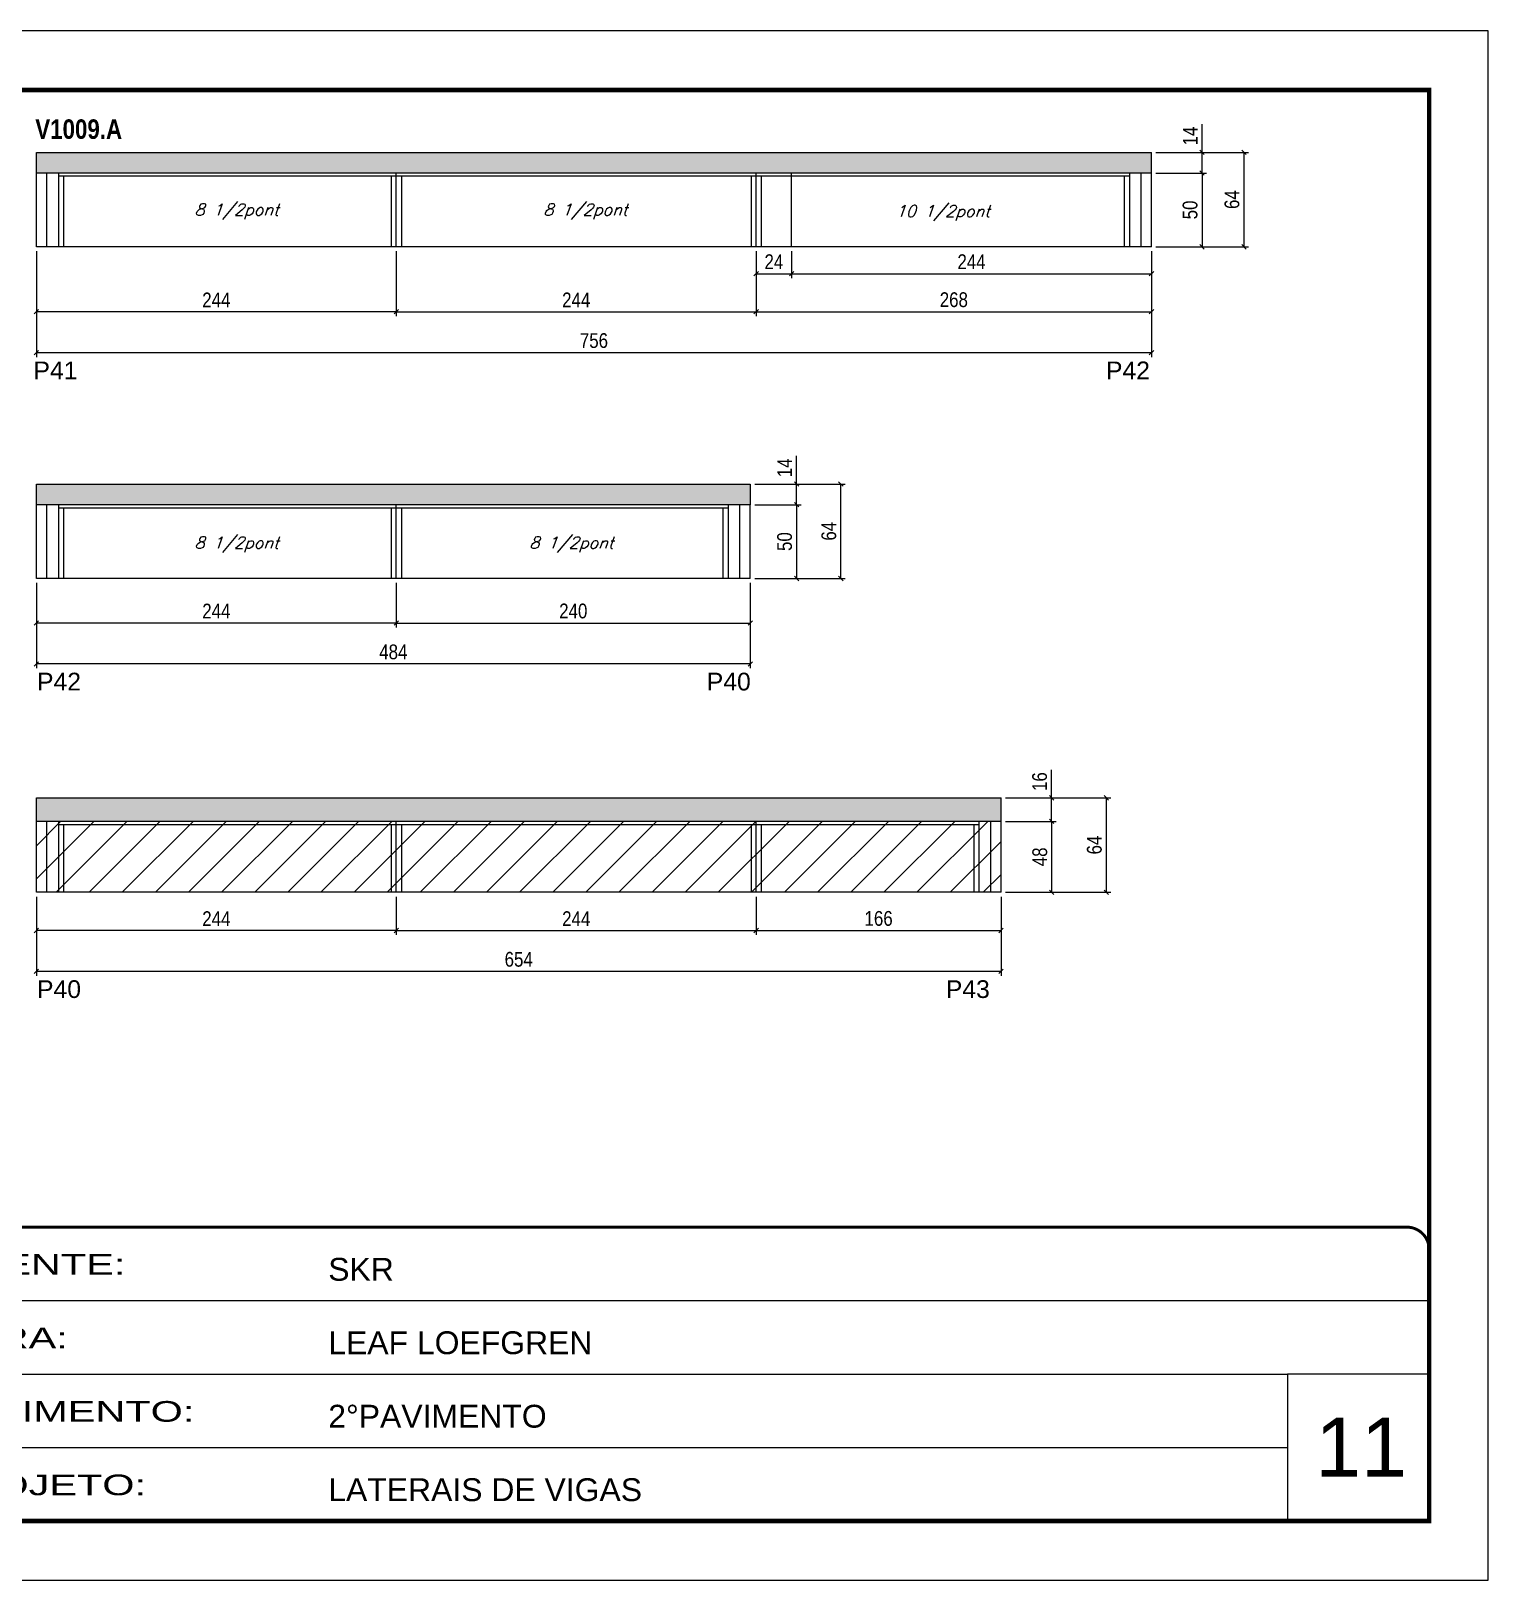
# Model space of a CAD drawing. Extents: x 3309 to 9563, y -2522 to 14608.
# Drawn here: x 6990 to 7978, y 11261 to 12311 of the extents above; entities that cross this region are included whole.
import ezdxf

# ---------------------------------------------------------------- set-up
doc = ezdxf.new("R2010")
doc.units = 0
doc.linetypes.add('CONTINUO', pattern=[0])
doc.linetypes.add('DASHED', pattern=[0.75, 0.5, -0.25])
for name, color, linetype in [('5', 5, 'Continuous'), ('COTA', 241, 'Continuous'), ('NOMENCLATURA', 7, 'Continuous'), ('Painéis', 200, 'Continuous'), ('SARR_2.2x7', 40, 'Continuous'), ('SARR_3.5x7', 81, 'Continuous'), ('texto', 7, 'Continuous')]:
    doc.layers.add(name, color=color, linetype=linetype)
for name, color, linetype, lineweight in [('CARIMBO', 255, 'Continuous', 9), ('Folhas', 255, 'Continuous', 9), ('Hachura', 251, 'Continuous', 9), ('SARRAFO DE PRESSAO', 251, 'DASHED', 9)]:
    doc.layers.add(name, color=color, linetype=linetype, lineweight=lineweight)
doc.styles.add('ARIAL', font='arial.ttf')
doc.styles.add('COTA TECNICA', font='techl___.ttf', dxfattribs={"height": 10})
doc.styles.add('Romans', font='romans.shx')
doc.styles.get("Standard").update_dxf_attribs({"font": 'arial.ttf'})
doc.styles.add('TECNICA', font='techb___.ttf', dxfattribs={"height": 10})
doc.styles.add('Tecnologia', font='')
doc.styles.get('Tecnologia').set_extended_font_data('Forgotten Futurist')
doc.dimstyles.new('PAINEL', dxfattribs={"dimtxt": 10, "dimasz": 3, "dimexe": 3, "dimexo": 3, "dimgap": 3, "dimtad": 1, "dimdec": 1, "dimzin": 12, "dimdsep": 46, "dimtxsty": 'COTA TECNICA', "dimblk1": 'OBLIQUE', "dimblk2": 'OBLIQUE', "dimsah": 1, "dimcen": 0.9, "dimclrd": 4, "dimclre": 4, "dimclrt": 240, "dimadec": 1, "dimazin": 3, "dimtfac": 1, "dimtdec": 1, "dimtmove": 0, "dimatfit": 3, "dimfxl": 1, "dimtolj": 1, "dimtzin": 12, "dimarcsym": 0})

# ---------------------------------------------------------------- blocks, each defined once
blk = doc.blocks.new('9999999999')
at = {"color": 30, "linetype": 'CONTINUO'}
for p, q in [((98564.6, 34379.6), (99584, 34379.6)), ((98564.6, 34329.8), (99488, 34329.8)), ((99584, 34329.8), (99488, 34329.8)), ((99488, 34329.8), (99488, 34230.2)), ((98564.6, 34280), (99488, 34280))]:
    blk.add_line(p, q, dxfattribs=at)
at = {"color": 30, "linetype": 'CONTINUO', "const_width": 2}
blk.add_lwpolyline([(99584, 34230.2), (99584, 34414.4, 0.414214), (99569, 34429.4), (98229, 34429.4, 0.414214), (98214, 34414.4), (98214, 34245.2, 0.414214), (98229, 34230.2), (99584, 34230.2)], format="xyb", dxfattribs=at)
at = {"layer": 'Folhas'}
blk.add_lwpolyline([(98139, 34190.2), (99624, 34190.2), (99624, 35240.2), (98139, 35240.2)], close=True, dxfattribs=at)
at = {"layer": 'Folhas', "color": 30, "const_width": 3}
blk.add_lwpolyline([(98214, 34230.2), (99584, 34230.2), (99584, 35200.2), (98214, 35200.2)], close=True, dxfattribs=at)
at = {"color": 7, "linetype": 'Continuous', "ltscale": 5, "style": 'ARIAL'}
for s, height, p in [('SKR', 15.48, (98837.7, 34393.1)), ('LEAF LOEFGREN', 15.483, (98837.7, 34343.3)), ('2°PAVIMENTO', 15.483, (98837.7, 34293.5)), ('LATERAIS DE VIGAS', 15.483, (98837.7, 34243.7))]:
    blk.add_text(s, height=height, dxfattribs=at).set_placement(p)
at = {"layer": 'Folhas', "color": 7, "style": 'Tecnologia', "width": 1.5}
for s, p in [('CLIENTE:', (98573.7, 34397.2)), ('OBRA:', (98573.7, 34347.3)), ('PAVIMENTO:', (98573.7, 34297.5)), ('PROJETO:', (98573.7, 34247.7))]:
    blk.add_text(s, height=14, dxfattribs=at).set_placement(p)
blk = doc.blocks.new('_Oblique')
at = {"color": 0, "linetype": 'ByBlock', "lineweight": -2}
blk.add_line((-0.5, -0.5), (0.5, 0.5), dxfattribs=at)
blk = doc.blocks.new('*D216')
at = {"layer": 'COTA', "color": 4, "linetype": 'ByBlock', "lineweight": -2, "transparency": 16777216}
for p, q in [((6993.7, 12161.4), (6993.7, 12117.4)), ((7237.7, 12161.4), (7237.7, 12117.4)), ((7237.7, 12120.4), (6993.7, 12120.4))]:
    blk.add_line(p, q, dxfattribs=at)
at = {"layer": 'Defpoints', "color": 0, "linetype": 'ByBlock', "transparency": 16777216}
for p in [(6993.7, 12164.4), (7237.7, 12164.4), (6993.7, 12120.4)]:
    blk.add_point(p, dxfattribs=at)
at = {"layer": 'COTA', "color": 4, "linetype": 'ByBlock', "lineweight": -2, "transparency": 16777216, "xscale": 3, "yscale": 3, "zscale": 3, "rotation": 180}
blk.add_blockref('_Oblique', (6993.7, 12120.4), dxfattribs=at)
at = {"layer": 'COTA', "color": 4, "linetype": 'ByBlock', "lineweight": -2, "transparency": 16777216, "xscale": 3, "yscale": 3, "zscale": 3}
blk.add_blockref('_Oblique', (7237.7, 12120.4), dxfattribs=at)
at = {"layer": 'COTA', "color": 240, "linetype": 'ByBlock', "transparency": 16777216, "insert": (7115.7, 12128.4), "char_height": 10, "attachment_point": 5, "style": 'COTA TECNICA'}
blk.add_mtext('\\A1;244', dxfattribs=at)
blk = doc.blocks.new('*D219')
at = {"layer": 'COTA', "color": 4, "linetype": 'ByBlock', "lineweight": -2, "transparency": 16777216}
for p, q in [((6993.7, 12161.4), (6993.7, 12089.6)), ((7749.7, 12161.4), (7749.7, 12089.6)), ((7749.7, 12092.6), (6993.7, 12092.6))]:
    blk.add_line(p, q, dxfattribs=at)
at = {"layer": 'Defpoints', "color": 0, "linetype": 'ByBlock', "transparency": 16777216}
for p in [(6993.7, 12164.4), (7749.7, 12164.4), (6993.7, 12092.6)]:
    blk.add_point(p, dxfattribs=at)
at = {"layer": 'COTA', "color": 4, "linetype": 'ByBlock', "lineweight": -2, "transparency": 16777216, "xscale": 3, "yscale": 3, "zscale": 3, "rotation": 180}
blk.add_blockref('_Oblique', (6993.7, 12092.6), dxfattribs=at)
at = {"layer": 'COTA', "color": 4, "linetype": 'ByBlock', "lineweight": -2, "transparency": 16777216, "xscale": 3, "yscale": 3, "zscale": 3}
blk.add_blockref('_Oblique', (7749.7, 12092.6), dxfattribs=at)
at = {"layer": 'COTA', "color": 240, "linetype": 'ByBlock', "transparency": 16777216, "insert": (7371.7, 12100.8), "char_height": 10, "attachment_point": 5, "style": 'COTA TECNICA'}
blk.add_mtext('\\A1;756', dxfattribs=at)
blk = doc.blocks.new('*D217')
at = {"layer": 'COTA', "color": 4, "lineweight": -2, "transparency": 16777216}
for p, q in [((7237.7, 12161.4), (7237.7, 12117.4)), ((7481.7, 12161.4), (7481.7, 12117.4)), ((7237.7, 12120.4), (7481.7, 12120.4))]:
    blk.add_line(p, q, dxfattribs=at)
at = {"layer": 'Defpoints', "color": 0, "transparency": 16777216}
for p in [(7237.7, 12164.4, 0), (7481.7, 12164.4, 0), (7481.7, 12120.4)]:
    blk.add_point(p, dxfattribs=at)
at = {"layer": 'COTA', "color": 4, "lineweight": -2, "transparency": 16777216, "xscale": 3, "yscale": 3, "zscale": 3, "rotation": 180}
blk.add_blockref('_Oblique', (7237.7, 12120.4), dxfattribs=at)
at = {"layer": 'COTA', "color": 4, "lineweight": -2, "transparency": 16777216, "xscale": 3, "yscale": 3, "zscale": 3}
blk.add_blockref('_Oblique', (7481.7, 12120.4), dxfattribs=at)
at = {"layer": 'COTA', "color": 240, "transparency": 16777216, "insert": (7359.7, 12128.4), "char_height": 10, "attachment_point": 5, "style": 'COTA TECNICA'}
blk.add_mtext('\\A1;244', dxfattribs=at)
blk = doc.blocks.new('*D218')
at = {"layer": 'COTA', "color": 4, "lineweight": -2, "transparency": 16777216}
for p, q in [((7752.7, 12228.4), (7815.4, 12228.4)), ((7812.4, 12228.4), (7812.4, 12164.4)), ((7752.7, 12164.4), (7815.4, 12164.4))]:
    blk.add_line(p, q, dxfattribs=at)
at = {"layer": 'Defpoints', "color": 0, "transparency": 16777216}
for p in [(7749.7, 12228.4, 0), (7749.7, 12164.4, 0), (7812.4, 12164.4)]:
    blk.add_point(p, dxfattribs=at)
at = {"layer": 'COTA', "color": 4, "lineweight": -2, "transparency": 16777216, "xscale": 3, "yscale": 3, "zscale": 3}
for p, rotation in [((7812.4, 12228.4), 90), ((7812.4, 12164.4), 270)]:
    blk.add_blockref('_Oblique', p, dxfattribs=dict(at, rotation=rotation))
at = {"layer": 'COTA', "color": 240, "transparency": 16777216, "insert": (7804.3, 12196.4), "char_height": 10, "attachment_point": 5, "rotation": 90, "style": 'COTA TECNICA'}
blk.add_mtext('\\A1;64', dxfattribs=at)
blk = doc.blocks.new('*D220')
at = {"layer": 'COTA', "color": 4, "lineweight": -2, "transparency": 16777216}
for p, q in [((7481.7, 12161.4), (7481.7, 12117.4)), ((7749.7, 12161.4), (7749.7, 12117.4)), ((7481.7, 12120.4), (7749.7, 12120.4))]:
    blk.add_line(p, q, dxfattribs=at)
at = {"layer": 'Defpoints', "color": 0, "transparency": 16777216}
for p in [(7481.7, 12164.4, 0), (7749.7, 12164.4, 0), (7749.7, 12120.4)]:
    blk.add_point(p, dxfattribs=at)
at = {"layer": 'COTA', "color": 4, "lineweight": -2, "transparency": 16777216, "xscale": 3, "yscale": 3, "zscale": 3, "rotation": 180}
blk.add_blockref('_Oblique', (7481.7, 12120.4), dxfattribs=at)
at = {"layer": 'COTA', "color": 4, "lineweight": -2, "transparency": 16777216, "xscale": 3, "yscale": 3, "zscale": 3}
blk.add_blockref('_Oblique', (7749.7, 12120.4), dxfattribs=at)
at = {"layer": 'COTA', "color": 240, "transparency": 16777216, "insert": (7615.7, 12128.5), "char_height": 10, "attachment_point": 5, "style": 'COTA TECNICA'}
blk.add_mtext('\\A1;268', dxfattribs=at)
blk = doc.blocks.new('*D221')
at = {"layer": 'COTA', "color": 4, "lineweight": -2, "transparency": 16777216}
for p, q in [((7752.7, 12214.4), (7787, 12214.4)), ((7784, 12214.4), (7784, 12164.4)), ((7752.7, 12164.4), (7787, 12164.4))]:
    blk.add_line(p, q, dxfattribs=at)
at = {"layer": 'Defpoints', "color": 0, "transparency": 16777216}
for p in [(7749.7, 12214.4, 0), (7749.7, 12164.4, 0), (7784, 12164.4)]:
    blk.add_point(p, dxfattribs=at)
at = {"layer": 'COTA', "color": 4, "lineweight": -2, "transparency": 16777216, "xscale": 3, "yscale": 3, "zscale": 3}
for p, rotation in [((7784, 12214.4), 90), ((7784, 12164.4), 270)]:
    blk.add_blockref('_Oblique', p, dxfattribs=dict(at, rotation=rotation))
at = {"layer": 'COTA', "color": 240, "transparency": 16777216, "insert": (7775.9, 12189.4), "char_height": 10, "attachment_point": 5, "rotation": 90, "style": 'COTA TECNICA'}
blk.add_mtext('\\A1;50', dxfattribs=at)
blk = doc.blocks.new('*D222')
at = {"layer": 'COTA', "color": 4, "lineweight": -2, "transparency": 16777216}
for p, q in [((7784, 12228.4), (7784, 12247.5)), ((7752.7, 12228.4), (7787, 12228.4)), ((7784, 12214.4), (7784, 12228.4)), ((7752.7, 12214.4), (7787, 12214.4))]:
    blk.add_line(p, q, dxfattribs=at)
at = {"layer": 'Defpoints', "color": 0, "transparency": 16777216}
for p in [(7749.7, 12228.4, 0), (7784, 12228.4), (7749.7, 12214.4, 0)]:
    blk.add_point(p, dxfattribs=at)
at = {"layer": 'COTA', "color": 4, "lineweight": -2, "transparency": 16777216, "xscale": 3, "yscale": 3, "zscale": 3}
for p, rotation in [((7784, 12228.4), 90), ((7784, 12214.4), 270)]:
    blk.add_blockref('_Oblique', p, dxfattribs=dict(at, rotation=rotation))
at = {"layer": 'COTA', "color": 240, "transparency": 16777216, "insert": (7776, 12239.5), "char_height": 10, "attachment_point": 5, "rotation": 90, "style": 'COTA TECNICA'}
blk.add_mtext('\\A1;14', dxfattribs=at)
blk = doc.blocks.new('*D223')
at = {"layer": 'COTA', "color": 4, "lineweight": -2, "transparency": 16777216}
for p, q in [((7481.7, 12161.4), (7481.7, 12143.2)), ((7505.7, 12161.4), (7505.7, 12143.2)), ((7481.7, 12146.2), (7505.7, 12146.2))]:
    blk.add_line(p, q, dxfattribs=at)
at = {"layer": 'Defpoints', "color": 0, "transparency": 16777216}
for p in [(7481.7, 12164.4, 0), (7505.7, 12164.4, 0), (7505.7, 12146.2)]:
    blk.add_point(p, dxfattribs=at)
at = {"layer": 'COTA', "color": 4, "lineweight": -2, "transparency": 16777216, "xscale": 3, "yscale": 3, "zscale": 3, "rotation": 180}
blk.add_blockref('_Oblique', (7481.7, 12146.2), dxfattribs=at)
at = {"layer": 'COTA', "color": 4, "lineweight": -2, "transparency": 16777216, "xscale": 3, "yscale": 3, "zscale": 3}
blk.add_blockref('_Oblique', (7505.7, 12146.2), dxfattribs=at)
at = {"layer": 'COTA', "color": 240, "transparency": 16777216, "insert": (7493.7, 12154.3), "char_height": 10, "attachment_point": 5, "style": 'COTA TECNICA'}
blk.add_mtext('\\A1;24', dxfattribs=at)
blk = doc.blocks.new('*D224')
at = {"layer": 'COTA', "color": 4, "lineweight": -2, "transparency": 16777216}
for p, q in [((7505.7, 12161.4), (7505.7, 12143.2)), ((7749.7, 12161.4), (7749.7, 12143.2)), ((7505.7, 12146.2), (7749.7, 12146.2))]:
    blk.add_line(p, q, dxfattribs=at)
at = {"layer": 'Defpoints', "color": 0, "transparency": 16777216}
for p in [(7505.7, 12164.4, 0), (7749.7, 12164.4, 0), (7749.7, 12146.2)]:
    blk.add_point(p, dxfattribs=at)
at = {"layer": 'COTA', "color": 4, "lineweight": -2, "transparency": 16777216, "xscale": 3, "yscale": 3, "zscale": 3, "rotation": 180}
blk.add_blockref('_Oblique', (7505.7, 12146.2), dxfattribs=at)
at = {"layer": 'COTA', "color": 4, "lineweight": -2, "transparency": 16777216, "xscale": 3, "yscale": 3, "zscale": 3}
blk.add_blockref('_Oblique', (7749.7, 12146.2), dxfattribs=at)
at = {"layer": 'COTA', "color": 240, "transparency": 16777216, "insert": (7627.7, 12154.3), "char_height": 10, "attachment_point": 5, "style": 'COTA TECNICA'}
blk.add_mtext('\\A1;244', dxfattribs=at)
blk = doc.blocks.new('*D225')
at = {"layer": 'COTA', "color": 4, "linetype": 'ByBlock', "lineweight": -2, "transparency": 16777216}
for p, q in [((6993.7, 11936.6), (6993.7, 11906.4)), ((7237.7, 11936.6), (7237.7, 11906.4)), ((7237.7, 11909.4), (6993.7, 11909.4))]:
    blk.add_line(p, q, dxfattribs=at)
at = {"layer": 'Defpoints', "color": 0, "linetype": 'ByBlock', "transparency": 16777216}
for p in [(6993.7, 11939.6), (7237.7, 11939.6), (6993.7, 11909.4)]:
    blk.add_point(p, dxfattribs=at)
at = {"layer": 'COTA', "color": 4, "linetype": 'ByBlock', "lineweight": -2, "transparency": 16777216, "xscale": 3, "yscale": 3, "zscale": 3, "rotation": 180}
blk.add_blockref('_Oblique', (6993.7, 11909.4), dxfattribs=at)
at = {"layer": 'COTA', "color": 4, "linetype": 'ByBlock', "lineweight": -2, "transparency": 16777216, "xscale": 3, "yscale": 3, "zscale": 3}
blk.add_blockref('_Oblique', (7237.7, 11909.4), dxfattribs=at)
at = {"layer": 'COTA', "color": 240, "linetype": 'ByBlock', "transparency": 16777216, "insert": (7115.7, 11917.5), "char_height": 10, "attachment_point": 5, "style": 'COTA TECNICA'}
blk.add_mtext('\\A1;244', dxfattribs=at)
blk = doc.blocks.new('*D228')
at = {"layer": 'COTA', "color": 4, "linetype": 'ByBlock', "lineweight": -2, "transparency": 16777216}
for p, q in [((6993.7, 11936.6), (6993.7, 11878.7)), ((7477.7, 11936.6), (7477.7, 11878.7)), ((7477.7, 11881.7), (6993.7, 11881.7))]:
    blk.add_line(p, q, dxfattribs=at)
at = {"layer": 'Defpoints', "color": 0, "linetype": 'ByBlock', "transparency": 16777216}
for p in [(6993.7, 11939.6), (7477.7, 11939.6), (6993.7, 11881.7)]:
    blk.add_point(p, dxfattribs=at)
at = {"layer": 'COTA', "color": 4, "linetype": 'ByBlock', "lineweight": -2, "transparency": 16777216, "xscale": 3, "yscale": 3, "zscale": 3, "rotation": 180}
blk.add_blockref('_Oblique', (6993.7, 11881.7), dxfattribs=at)
at = {"layer": 'COTA', "color": 4, "linetype": 'ByBlock', "lineweight": -2, "transparency": 16777216, "xscale": 3, "yscale": 3, "zscale": 3}
blk.add_blockref('_Oblique', (7477.7, 11881.7), dxfattribs=at)
at = {"layer": 'COTA', "color": 240, "linetype": 'ByBlock', "transparency": 16777216, "insert": (7235.7, 11889.8), "char_height": 10, "attachment_point": 5, "style": 'COTA TECNICA'}
blk.add_mtext('\\A1;484', dxfattribs=at)
blk = doc.blocks.new('*D226')
at = {"layer": 'COTA', "color": 4, "lineweight": -2, "transparency": 16777216}
for p, q in [((7237.7, 11936.6), (7237.7, 11906.4)), ((7477.7, 11936.6), (7477.7, 11906.4)), ((7237.7, 11909.4), (7477.7, 11909.4))]:
    blk.add_line(p, q, dxfattribs=at)
at = {"layer": 'Defpoints', "color": 0, "transparency": 16777216}
for p in [(7237.7, 11939.6, 0), (7477.7, 11939.6, 0), (7477.7, 11909.4)]:
    blk.add_point(p, dxfattribs=at)
at = {"layer": 'COTA', "color": 4, "lineweight": -2, "transparency": 16777216, "xscale": 3, "yscale": 3, "zscale": 3, "rotation": 180}
blk.add_blockref('_Oblique', (7237.7, 11909.4), dxfattribs=at)
at = {"layer": 'COTA', "color": 4, "lineweight": -2, "transparency": 16777216, "xscale": 3, "yscale": 3, "zscale": 3}
blk.add_blockref('_Oblique', (7477.7, 11909.4), dxfattribs=at)
at = {"layer": 'COTA', "color": 240, "transparency": 16777216, "insert": (7357.7, 11917.5), "char_height": 10, "attachment_point": 5, "style": 'COTA TECNICA'}
blk.add_mtext('\\A1;240', dxfattribs=at)
blk = doc.blocks.new('*D227')
at = {"layer": 'COTA', "color": 4, "lineweight": -2, "transparency": 16777216}
for p, q in [((7480.7, 11989.6), (7512.1, 11989.6)), ((7509.1, 11989.6), (7509.1, 11939.6)), ((7480.7, 11939.6), (7512.1, 11939.6))]:
    blk.add_line(p, q, dxfattribs=at)
at = {"layer": 'Defpoints', "color": 0, "transparency": 16777216}
for p in [(7477.7, 11989.6, 0), (7477.7, 11939.6, 0), (7509.1, 11939.6)]:
    blk.add_point(p, dxfattribs=at)
at = {"layer": 'COTA', "color": 4, "lineweight": -2, "transparency": 16777216, "xscale": 3, "yscale": 3, "zscale": 3}
for p, rotation in [((7509.1, 11989.6), 90), ((7509.1, 11939.6), 270)]:
    blk.add_blockref('_Oblique', p, dxfattribs=dict(at, rotation=rotation))
at = {"layer": 'COTA', "color": 240, "transparency": 16777216, "insert": (7501, 11964.6), "char_height": 10, "attachment_point": 5, "rotation": 90, "style": 'COTA TECNICA'}
blk.add_mtext('\\A1;50', dxfattribs=at)
blk = doc.blocks.new('*D229')
at = {"layer": 'COTA', "color": 4, "lineweight": -2, "transparency": 16777216}
for p, q in [((7509.1, 12003.6), (7509.1, 12022.7)), ((7480.7, 12003.6), (7512.1, 12003.6)), ((7509.1, 11989.6), (7509.1, 12003.6)), ((7480.7, 11989.6), (7512.1, 11989.6))]:
    blk.add_line(p, q, dxfattribs=at)
at = {"layer": 'Defpoints', "color": 0, "transparency": 16777216}
for p in [(7477.7, 12003.6, 0), (7509.1, 12003.6), (7477.7, 11989.6, 0)]:
    blk.add_point(p, dxfattribs=at)
at = {"layer": 'COTA', "color": 4, "lineweight": -2, "transparency": 16777216, "xscale": 3, "yscale": 3, "zscale": 3}
for p, rotation in [((7509.1, 12003.6), 90), ((7509.1, 11989.6), 270)]:
    blk.add_blockref('_Oblique', p, dxfattribs=dict(at, rotation=rotation))
at = {"layer": 'COTA', "color": 240, "transparency": 16777216, "insert": (7501, 12014.6), "char_height": 10, "attachment_point": 5, "rotation": 90, "style": 'COTA TECNICA'}
blk.add_mtext('\\A1;14', dxfattribs=at)
blk = doc.blocks.new('*D230')
at = {"layer": 'COTA', "color": 4, "lineweight": -2, "transparency": 16777216}
for p, q in [((7480.7, 12003.6), (7542.1, 12003.6)), ((7539.1, 11939.6), (7539.1, 12003.6)), ((7480.7, 11939.6), (7542.1, 11939.6))]:
    blk.add_line(p, q, dxfattribs=at)
at = {"layer": 'Defpoints', "color": 0, "transparency": 16777216}
for p in [(7477.7, 12003.6, 0), (7539.1, 12003.6), (7477.7, 11939.6, 0)]:
    blk.add_point(p, dxfattribs=at)
at = {"layer": 'COTA', "color": 4, "lineweight": -2, "transparency": 16777216, "xscale": 3, "yscale": 3, "zscale": 3}
for p, rotation in [((7539.1, 12003.6), 90), ((7539.1, 11939.6), 270)]:
    blk.add_blockref('_Oblique', p, dxfattribs=dict(at, rotation=rotation))
at = {"layer": 'COTA', "color": 240, "transparency": 16777216, "insert": (7531, 11971.6), "char_height": 10, "attachment_point": 5, "rotation": 90, "style": 'COTA TECNICA'}
blk.add_mtext('\\A1;64', dxfattribs=at)
blk = doc.blocks.new('*D231')
at = {"layer": 'COTA', "color": 4, "linetype": 'ByBlock', "lineweight": -2, "transparency": 16777216}
for p, q in [((6993.7, 11723.9), (6993.7, 11698)), ((7237.7, 11723.9), (7237.7, 11698)), ((7237.7, 11701), (6993.7, 11701))]:
    blk.add_line(p, q, dxfattribs=at)
at = {"layer": 'Defpoints', "color": 0, "linetype": 'ByBlock', "transparency": 16777216}
for p in [(6993.7, 11726.9), (7237.7, 11726.9), (6993.7, 11701)]:
    blk.add_point(p, dxfattribs=at)
at = {"layer": 'COTA', "color": 4, "linetype": 'ByBlock', "lineweight": -2, "transparency": 16777216, "xscale": 3, "yscale": 3, "zscale": 3, "rotation": 180}
blk.add_blockref('_Oblique', (6993.7, 11701), dxfattribs=at)
at = {"layer": 'COTA', "color": 4, "linetype": 'ByBlock', "lineweight": -2, "transparency": 16777216, "xscale": 3, "yscale": 3, "zscale": 3}
blk.add_blockref('_Oblique', (7237.7, 11701), dxfattribs=at)
at = {"layer": 'COTA', "color": 240, "linetype": 'ByBlock', "transparency": 16777216, "insert": (7115.7, 11709), "char_height": 10, "attachment_point": 5, "style": 'COTA TECNICA'}
blk.add_mtext('\\A1;244', dxfattribs=at)
blk = doc.blocks.new('*D233')
at = {"layer": 'COTA', "color": 4, "linetype": 'ByBlock', "lineweight": -2, "transparency": 16777216}
for p, q in [((6993.7, 11723.9), (6993.7, 11670.3)), ((7647.7, 11723.9), (7647.7, 11670.3)), ((7647.7, 11673.3), (6993.7, 11673.3))]:
    blk.add_line(p, q, dxfattribs=at)
at = {"layer": 'Defpoints', "color": 0, "linetype": 'ByBlock', "transparency": 16777216}
for p in [(6993.7, 11726.9), (7647.7, 11726.9), (6993.7, 11673.3)]:
    blk.add_point(p, dxfattribs=at)
at = {"layer": 'COTA', "color": 4, "linetype": 'ByBlock', "lineweight": -2, "transparency": 16777216, "xscale": 3, "yscale": 3, "zscale": 3, "rotation": 180}
blk.add_blockref('_Oblique', (6993.7, 11673.3), dxfattribs=at)
at = {"layer": 'COTA', "color": 4, "linetype": 'ByBlock', "lineweight": -2, "transparency": 16777216, "xscale": 3, "yscale": 3, "zscale": 3}
blk.add_blockref('_Oblique', (7647.7, 11673.3), dxfattribs=at)
at = {"layer": 'COTA', "color": 240, "linetype": 'ByBlock', "transparency": 16777216, "insert": (7320.7, 11681.4), "char_height": 10, "attachment_point": 5, "style": 'COTA TECNICA'}
blk.add_mtext('\\A1;654', dxfattribs=at)
blk = doc.blocks.new('*D232')
at = {"layer": 'COTA', "color": 4, "lineweight": -2, "transparency": 16777216}
for p, q in [((7237.7, 11723.9), (7237.7, 11698)), ((7481.7, 11723.9), (7481.7, 11698)), ((7237.7, 11701), (7481.7, 11701))]:
    blk.add_line(p, q, dxfattribs=at)
at = {"layer": 'Defpoints', "color": 0, "transparency": 16777216}
for p in [(7237.7, 11726.9, 0), (7481.7, 11726.9, 0), (7481.7, 11701)]:
    blk.add_point(p, dxfattribs=at)
at = {"layer": 'COTA', "color": 4, "lineweight": -2, "transparency": 16777216, "xscale": 3, "yscale": 3, "zscale": 3, "rotation": 180}
blk.add_blockref('_Oblique', (7237.7, 11701), dxfattribs=at)
at = {"layer": 'COTA', "color": 4, "lineweight": -2, "transparency": 16777216, "xscale": 3, "yscale": 3, "zscale": 3}
blk.add_blockref('_Oblique', (7481.7, 11701), dxfattribs=at)
at = {"layer": 'COTA', "color": 240, "transparency": 16777216, "insert": (7359.7, 11709), "char_height": 10, "attachment_point": 5, "style": 'COTA TECNICA'}
blk.add_mtext('\\A1;244', dxfattribs=at)
blk = doc.blocks.new('*D234')
at = {"layer": 'COTA', "color": 4, "lineweight": -2, "transparency": 16777216}
for p, q in [((7481.7, 11723.9), (7481.7, 11698)), ((7647.7, 11723.9), (7647.7, 11698)), ((7481.7, 11701), (7647.7, 11701))]:
    blk.add_line(p, q, dxfattribs=at)
at = {"layer": 'Defpoints', "color": 0, "transparency": 16777216}
for p in [(7481.7, 11726.9, 0), (7647.7, 11726.9, 0), (7647.7, 11701)]:
    blk.add_point(p, dxfattribs=at)
at = {"layer": 'COTA', "color": 4, "lineweight": -2, "transparency": 16777216, "xscale": 3, "yscale": 3, "zscale": 3, "rotation": 180}
blk.add_blockref('_Oblique', (7481.7, 11701), dxfattribs=at)
at = {"layer": 'COTA', "color": 4, "lineweight": -2, "transparency": 16777216, "xscale": 3, "yscale": 3, "zscale": 3}
blk.add_blockref('_Oblique', (7647.7, 11701), dxfattribs=at)
at = {"layer": 'COTA', "color": 240, "transparency": 16777216, "insert": (7564.7, 11709.1), "char_height": 10, "attachment_point": 5, "style": 'COTA TECNICA'}
blk.add_mtext('\\A1;166', dxfattribs=at)
blk = doc.blocks.new('*D235')
at = {"layer": 'COTA', "color": 4, "lineweight": -2, "transparency": 16777216}
for p, q in [((7650.7, 11774.9), (7685, 11774.9)), ((7682, 11774.9), (7682, 11726.9)), ((7650.7, 11726.9), (7685, 11726.9))]:
    blk.add_line(p, q, dxfattribs=at)
at = {"layer": 'Defpoints', "color": 0, "transparency": 16777216}
for p in [(7647.7, 11774.9, 0), (7647.7, 11726.9, 0), (7682, 11726.9)]:
    blk.add_point(p, dxfattribs=at)
at = {"layer": 'COTA', "color": 4, "lineweight": -2, "transparency": 16777216, "xscale": 3, "yscale": 3, "zscale": 3}
for p, rotation in [((7682, 11774.9), 90), ((7682, 11726.9), 270)]:
    blk.add_blockref('_Oblique', p, dxfattribs=dict(at, rotation=rotation))
at = {"layer": 'COTA', "color": 240, "transparency": 16777216, "insert": (7674, 11750.9), "char_height": 10, "attachment_point": 5, "rotation": 90, "style": 'COTA TECNICA'}
blk.add_mtext('\\A1;48', dxfattribs=at)
blk = doc.blocks.new('*D236')
at = {"layer": 'COTA', "color": 4, "lineweight": -2, "transparency": 16777216}
for p, q in [((7682, 11790.9), (7682, 11809.9)), ((7650.7, 11790.9), (7685, 11790.9)), ((7682, 11774.9), (7682, 11790.9)), ((7650.7, 11774.9), (7685, 11774.9))]:
    blk.add_line(p, q, dxfattribs=at)
at = {"layer": 'Defpoints', "color": 0, "transparency": 16777216}
for p in [(7647.7, 11790.9, 0), (7682, 11790.9), (7647.7, 11774.9, 0)]:
    blk.add_point(p, dxfattribs=at)
at = {"layer": 'COTA', "color": 4, "lineweight": -2, "transparency": 16777216, "xscale": 3, "yscale": 3, "zscale": 3}
for p, rotation in [((7682, 11790.9), 90), ((7682, 11774.9), 270)]:
    blk.add_blockref('_Oblique', p, dxfattribs=dict(at, rotation=rotation))
at = {"layer": 'COTA', "color": 240, "transparency": 16777216, "insert": (7673.9, 11801.9), "char_height": 10, "attachment_point": 5, "rotation": 90, "style": 'COTA TECNICA'}
blk.add_mtext('\\A1;16', dxfattribs=at)
blk = doc.blocks.new('*D237')
at = {"layer": 'COTA', "color": 4, "lineweight": -2, "transparency": 16777216}
for p, q in [((7650.7, 11790.9), (7722.1, 11790.9)), ((7719.1, 11726.9), (7719.1, 11790.9)), ((7650.7, 11726.9), (7722.1, 11726.9))]:
    blk.add_line(p, q, dxfattribs=at)
at = {"layer": 'Defpoints', "color": 0, "transparency": 16777216}
for p in [(7647.7, 11790.9, 0), (7719.1, 11790.9), (7647.7, 11726.9, 0)]:
    blk.add_point(p, dxfattribs=at)
at = {"layer": 'COTA', "color": 4, "lineweight": -2, "transparency": 16777216, "xscale": 3, "yscale": 3, "zscale": 3}
for p, rotation in [((7719.1, 11790.9), 90), ((7719.1, 11726.9), 270)]:
    blk.add_blockref('_Oblique', p, dxfattribs=dict(at, rotation=rotation))
at = {"layer": 'COTA', "color": 240, "transparency": 16777216, "insert": (7711, 11758.9), "char_height": 10, "attachment_point": 5, "rotation": 90, "style": 'COTA TECNICA'}
blk.add_mtext('\\A1;64', dxfattribs=at)

msp = doc.modelspace()

# ---------------------------------------------------------------- hatches: boundary and pattern name
at = {"layer": 'COTA'}
h = msp.add_hatch(dxfattribs=at)
h.set_pattern_fill('AR-CONC', color=256, scale=0.03)
h.set_pattern_definition([(50, (66.9506, -1044.6064), (5.4655401, -0.4781726), [0.5715, -6.2865]), (355, (66.9506, -1044.6064), (-1.0573026, 5.7317054), [0.4572, -5.0292175]), (100.451445, (67.406, -1044.6463), (4.4082374, 5.2535326), [0.4857003, -5.3427073]), (46.1842, (66.9506, -1043.0824), (8.1323712, -1.2612698), [0.85725, -9.42975]), (96.63556, (67.628, -1043.1875), (7.122124, 7.4227837), [0.7285507, -8.0140682]), (351.18415, (66.951, -1043.0824), (7.122124, 7.4227837), [0.685799, -7.543792]), (21, (67.7126, -1043.4634), (4.5484317, -3.067956), [0.5715, -6.2865]), (326, (67.7126, -1043.4634), (1.8540609, 5.525639), [0.4572, -5.0292]), (71.451445, (68.0916, -1043.719), (6.4024926, 2.457683), [0.4857003, -5.3426981]), (37.5, (66.9506, -1044.6064), (0.0926581, 2.53665117), [0, -4.96824, 0, -5.1054, 0, -5.04825]), (7.5, (66.9506, -1044.6064), (2.00458988, 3.00541724), [0, -2.91084, 0, -4.85394, 0, -1.92405]), (327.5, (65.2514, -1044.6064), (4.06771786, -0.17186232), [0, -1.905, 0, -5.9436, 0, -7.8867]), (317.5, (64.4894, -1044.6064), (4.44387544, 0.7627947), [0, -2.4765, 0, -3.94716, 0, -5.6007])])
h.paths.add_polyline_path([(6993.69, 12228.4), (6993.69, 12214.4), (7749.69, 12214.4), (7749.69, 12228.4)])
h = msp.add_hatch(dxfattribs=at)
h.set_pattern_fill('AR-CONC', color=256, scale=0.03)
h.set_pattern_definition([(50, (3183.5, 132.9343), (5.46554, -0.4781726), [0.5715, -6.2865]), (355, (3183.5, 132.9343), (-1.0573026, 5.7317054), [0.4572, -5.0292175]), (100.451445, (3183.9555, 132.8945), (4.4082374, 5.2535326), [0.4857003, -5.3427073]), (46.1842, (3183.5, 134.4583), (8.1323712, -1.26127), [0.85725, -9.42975]), (96.63556, (3184.178, 134.353), (7.122124, 7.4227837), [0.7285507, -8.014068]), (351.18415, (3183.5, 134.458), (7.122124, 7.422784), [0.685799, -7.543792]), (21, (3184.262, 134.0773), (4.5484317, -3.067956), [0.5715, -6.2865]), (326, (3184.262, 134.0773), (1.8540609, 5.525639), [0.4572, -5.0292]), (71.451445, (3184.641, 133.8217), (6.4024926, 2.457683), [0.4857003, -5.3426981]), (37.5, (3183.5, 132.9343), (0.0926581, 2.53665117), [0, -4.96824, 0, -5.1054, 0, -5.04825]), (7.5, (3183.5, 132.9343), (2.0045899, 3.00541724), [0, -2.91084, 0, -4.85394, 0, -1.92405]), (327.5, (3181.8007, 132.9343), (4.06771786, -0.17186232), [0, -1.905, 0, -5.9436, 0, -7.8867]), (317.5, (3181.0387, 132.9343), (4.4438754, 0.7627947), [0, -2.4765, 0, -3.94716, 0, -5.6007])])
h.paths.add_polyline_path([(7477.69, 11989.55), (7477.69, 12003.55), (6993.69, 12003.55), (6993.69, 11989.55)])
h = msp.add_hatch(dxfattribs=at)
h.set_pattern_fill('AR-CONC', color=256, scale=0.03)
h.set_pattern_definition([(50, (66.9506, -1485.1244), (5.4655401, -0.4781726), [0.5715, -6.2865]), (355, (66.9506, -1485.1244), (-1.0573026, 5.7317054), [0.4572, -5.0292175]), (100.451445, (67.406, -1485.1643), (4.4082374, 5.2535326), [0.4857003, -5.3427073]), (46.1842, (66.9506, -1483.6004), (8.1323712, -1.2612698), [0.85725, -9.42975]), (96.63556, (67.628, -1483.7055), (7.122124, 7.4227837), [0.7285507, -8.0140682]), (351.18415, (66.951, -1483.6), (7.122124, 7.4227837), [0.685799, -7.543792]), (21, (67.7126, -1483.9814), (4.5484317, -3.067956), [0.5715, -6.2865]), (326, (67.7126, -1483.9814), (1.8540609, 5.525639), [0.4572, -5.0292]), (71.451445, (68.0916, -1484.237), (6.4024926, 2.457683), [0.4857003, -5.3426981]), (37.5, (66.9506, -1485.1244), (0.0926581, 2.53665117), [0, -4.96824, 0, -5.1054, 0, -5.04825]), (7.5, (66.9506, -1485.1244), (2.00458988, 3.00541724), [0, -2.91084, 0, -4.85394, 0, -1.92405]), (327.5, (65.2514, -1485.1244), (4.06771786, -0.17186232), [0, -1.905, 0, -5.9436, 0, -7.8867]), (317.5, (64.4894, -1485.1244), (4.44387544, 0.7627947), [0, -2.4765, 0, -3.94716, 0, -5.6007])])
h.paths.add_polyline_path([(7647.69, 11774.88), (7647.69, 11790.88), (6993.69, 11790.88), (6993.69, 11774.88)])
at = {"layer": 'Hachura'}
h = msp.add_hatch(dxfattribs=at)
h.set_pattern_fill('ANSI31', color=256, scale=5)
h.set_pattern_definition([(45, (0, -17.209), (-11.22532, 11.22532), [])])
h.paths.add_polyline_path([(6993.69, 11774.88), (6993.69, 11726.88), (7237.69, 11726.88), (7237.69, 11774.88)])
h.paths.add_polyline_path([(7237.69, 11774.88), (7237.69, 11726.88), (7481.69, 11726.88), (7481.69, 11774.88)])
h.paths.add_polyline_path([(7481.69, 11774.88), (7481.69, 11726.88), (7647.69, 11726.88), (7647.69, 11774.88)])

# ---------------------------------------------------------------- linework, layer by layer
at = {"layer": 'COTA'}
for p, q in [((6993.69, 12214.4, 0), (6993.69, 12228.4, 0)), ((6993.69, 12228.4, 0), (7749.69, 12228.4, 0)), ((7749.69, 12214.4, 0), (7749.69, 12228.4, 0)), ((6993.69, 11989.55, 0), (6993.69, 12003.55, 0)), ((6993.69, 12003.55, 0), (7477.69, 12003.55, 0)), ((7477.69, 12003.55, 0), (7477.69, 11989.55, 0)), ((6993.69, 11774.88, 0), (6993.69, 11790.88, 0)), ((6993.69, 11790.88, 0), (7647.69, 11790.88, 0)), ((7647.69, 11774.88, 0), (7647.69, 11790.88, 0))]:
    msp.add_line(p, q, dxfattribs=at)
at = {"layer": 'Painéis', "linetype": 'ByBlock'}
for p, q in [((7749.69, 12214.4, 0), (6993.69, 12214.4, 0)), ((6993.69, 12164.4, 0), (6993.69, 12214.4, 0)), ((7237.69, 12164.4, 0), (7237.69, 12214.4, 0)), ((7481.69, 12164.4, 0), (7481.69, 12214.4, 0)), ((7505.69, 12164.4, 0), (7505.69, 12214.4, 0)), ((7749.69, 12164.4, 0), (7749.69, 12214.4, 0)), ((7749.69, 12164.4, 0), (6993.69, 12164.4, 0)), ((7477.69, 11989.55, 0), (6993.69, 11989.55, 0)), ((6993.69, 11939.55, 0), (6993.69, 11989.55, 0)), ((7237.69, 11939.55, 0), (7237.69, 11989.55, 0)), ((7477.69, 11939.55, 0), (7477.69, 11989.55, 0)), ((7477.69, 11939.55, 0), (6993.69, 11939.55, 0)), ((7647.69, 11774.88, 0), (6993.69, 11774.88, 0)), ((6993.69, 11726.88, 0), (6993.69, 11774.88, 0)), ((7237.69, 11726.88, 0), (7237.69, 11774.88, 0)), ((7481.69, 11726.88, 0), (7481.69, 11774.88, 0)), ((7647.69, 11726.88, 0), (7647.69, 11774.88, 0)), ((7647.69, 11726.88, 0), (6993.69, 11726.88, 0))]:
    msp.add_line(p, q, dxfattribs=at)
at = {"layer": 'SARR_2.2x7', "linetype": 'Continuous'}
for p, q in [((7000.69, 12164.4, 0), (7000.69, 12214.4, 0)), ((7237.69, 12212.2, 0), (7008.69, 12212.2, 0)), ((7481.69, 12212.2, 0), (7237.69, 12212.2, 0)), ((7734.69, 12212.2, 0), (7481.69, 12212.2, 0)), ((7742.69, 12164.4, 0), (7742.69, 12214.4, 0)), ((7000.69, 11939.55, 0), (7000.69, 11989.55, 0)), ((7237.69, 11987.35, 0), (7008.69, 11987.35, 0)), ((7462.69, 11987.35, 0), (7237.69, 11987.35, 0)), ((7470.69, 11939.55, 0), (7470.69, 11989.55, 0)), ((7000.69, 11726.88, 0), (7000.69, 11774.88, 0)), ((7237.69, 11772.68, 0), (7008.69, 11772.68, 0)), ((7481.69, 11772.68, 0), (7237.69, 11772.68, 0)), ((7632.69, 11772.68, 0), (7481.69, 11772.68, 0)), ((7640.69, 11726.88, 0), (7640.69, 11774.88, 0))]:
    msp.add_line(p, q, dxfattribs=at)
at = {"layer": 'SARR_3.5x7'}
for p, q in [((7008.69, 12214.4, 0), (7008.69, 12164.4, 0)), ((7012.19, 12212.2, 0), (7012.19, 12164.4, 0)), ((7234.19, 12212.2, 0), (7234.19, 12164.4, 0)), ((7241.19, 12212.2, 0), (7241.19, 12164.4, 0)), ((7478.19, 12212.2, 0), (7478.19, 12164.4, 0)), ((7485.19, 12212.2, 0), (7485.19, 12164.4, 0)), ((7731.19, 12212.2, 0), (7731.19, 12164.4, 0)), ((7734.69, 12214.4, 0), (7734.69, 12164.4, 0)), ((7008.69, 11989.55, 0), (7008.69, 11939.55, 0)), ((7012.19, 11987.35, 0), (7012.19, 11939.55, 0)), ((7234.19, 11987.35, 0), (7234.19, 11939.55, 0)), ((7241.19, 11987.35, 0), (7241.19, 11939.55, 0)), ((7459.19, 11987.35, 0), (7459.19, 11939.55, 0)), ((7462.69, 11989.55, 0), (7462.69, 11939.55, 0)), ((7008.69, 11774.88, 0), (7008.69, 11726.88, 0)), ((7012.19, 11772.68, 0), (7012.19, 11726.88, 0)), ((7234.19, 11772.68, 0), (7234.19, 11726.88, 0)), ((7241.19, 11772.68, 0), (7241.19, 11726.88, 0)), ((7478.19, 11772.68, 0), (7478.19, 11726.88, 0)), ((7485.19, 11772.68, 0), (7485.19, 11726.88, 0)), ((7629.19, 11772.68, 0), (7629.19, 11726.88, 0)), ((7632.69, 11774.88, 0), (7632.69, 11726.88, 0))]:
    msp.add_line(p, q, dxfattribs=at)

# ---------------------------------------------------------------- block references
at = {"layer": 'SARRAFO DE PRESSAO', "color": 6, "linetype": 'ByBlock'}
msp.add_blockref('9999999999', (-91646.11, -22929.5), dxfattribs=at)

# ---------------------------------------------------------------- texts
at = {"layer": '5', "linetype": 'Continuous'}
for s, rotation, p in [('P41', 359.99996, (6991.71, 12074.63, 0)), ('P42', 359.99996, (7718.86, 12074.63, 0)), ('P42', 0.00004, (6994.14, 11863.7, 0)), ('P40', 0.00004, (7448.21, 11863.7, 0)), ('P40', 0.00004, (6994.14, 11655.25, 0)), ('P43', 0.00004, (7610.29, 11655.25, 0))]:
    msp.add_text(s, height=12, rotation=rotation, dxfattribs=at).set_placement(p)
at = {"layer": 'CARIMBO', "style": 'ARIAL'}
msp.add_text('11', height=40, dxfattribs=at).set_placement((7860.73, 11330.85))
at = {"layer": 'NOMENCLATURA', "style": 'TECNICA'}
msp.add_text('V1009.A', height=13.2, dxfattribs=at).set_placement((6992.97, 12237.59, 0))
at = {"layer": 'texto', "color": 2, "char_height": 8, "attachment_point": 5, "style": 'Romans'}
for s, insert in [('{\\Q19;\\C256;8 1/2pont}', (7129.44, 12188.3, 0)), ('{\\Q19;\\C256;8 1/2pont}', (7365.94, 12188.3, 0)), ('{\\Q19;\\C256;10 1/2pont}', (7608.19, 12187.3, 0)), ('{\\Q19;\\C256;8 1/2pont}', (7129.44, 11962.55, 0)), ('{\\Q19;\\C256;8 1/2pont}', (7356.44, 11962.55, 0))]:
    msp.add_mtext(s, dxfattribs=dict(at, insert=insert))

# ---------------------------------------------------------------- dimensions: what is measured, and where the dimension line sits
at = {"layer": 'COTA'}
for base, p1, p2, picture, middle in [((7784.05, 12228.4), (7749.69, 12214.4, 0), (7749.69, 12228.4, 0), '*D222', (7775.98, 12239.46)), ((7812.41, 12164.4), (7749.69, 12228.4, 0), (7749.69, 12164.4, 0), '*D218', (7804.31, 12196.4)), ((7784.05, 12164.4), (7749.69, 12214.4, 0), (7749.69, 12164.4, 0), '*D221', (7775.94, 12189.4)), ((7509.12, 12003.55), (7477.69, 11989.55, 0), (7477.69, 12003.55, 0), '*D229', (7501.05, 12014.61)), ((7539.08, 12003.55), (7477.69, 11939.55, 0), (7477.69, 12003.55, 0), '*D230', (7530.98, 11971.55)), ((7509.12, 11939.55), (7477.69, 11989.55, 0), (7477.69, 11939.55, 0), '*D227', (7501.01, 11964.55)), ((7682.05, 11790.88), (7647.69, 11774.88, 0), (7647.69, 11790.88, 0), '*D236', (7673.95, 11801.89)), ((7719.12, 11790.88), (7647.69, 11726.88, 0), (7647.69, 11790.88, 0), '*D237', (7711.01, 11758.88)), ((7682.05, 11726.88), (7647.69, 11774.88, 0), (7647.69, 11726.88, 0), '*D235', (7673.95, 11750.88))]:
    dim = msp.add_linear_dim(base=base, p1=p1, p2=p2, angle=90, dimstyle='PAINEL', dxfattribs=at)
    dim.commit()
    dim.dimension.update_dxf_attribs({"geometry": picture, "text_midpoint": middle})
at = {"layer": 'COTA', "linetype": 'ByBlock'}
for base, p1, p2, picture, middle in [((6993.69, 12120.36, 0), (7237.69, 12164.4, 0), (6993.69, 12164.4, 0), '*D216', (7115.69, 12128.43, 0)), ((6993.69, 11909.42, 0), (7237.69, 11939.55, 0), (6993.69, 11939.55, 0), '*D225', (7115.69, 11917.49, 0)), ((6993.69, 11700.97, 0), (7237.69, 11726.88, 0), (6993.69, 11726.88, 0), '*D231', (7115.69, 11709.04, 0))]:
    dim = msp.add_linear_dim(base=base, p1=p1, p2=p2, angle=180, dimstyle='PAINEL', override={"dimtmove": 1}, dxfattribs=at)
    dim.commit()
    dim.dimension.update_dxf_attribs({"geometry": picture, "text_midpoint": middle})
for base, p1, p2, picture, middle in [((6993.69, 12092.65, 0), (7749.69, 12164.4, 0), (6993.69, 12164.4, 0), '*D219', (7371.69, 12100.76, 0)), ((6993.69, 11881.71, 0), (7477.69, 11939.55, 0), (6993.69, 11939.55, 0), '*D228', (7235.69, 11889.81, 0)), ((6993.69, 11673.26, 0), (7647.69, 11726.88, 0), (6993.69, 11726.88, 0), '*D233', (7320.69, 11681.37, 0))]:
    dim = msp.add_linear_dim(base=base, p1=p1, p2=p2, angle=180, dimstyle='PAINEL', dxfattribs=at)
    dim.commit()
    dim.dimension.update_dxf_attribs({"geometry": picture, "text_midpoint": middle})
at = {"layer": 'COTA'}
for base, p1, p2, picture, middle in [((7481.69, 12120.36), (7237.69, 12164.4, 0), (7481.69, 12164.4, 0), '*D217', (7359.69, 12128.43)), ((7749.69, 12120.36), (7481.69, 12164.4, 0), (7749.69, 12164.4, 0), '*D220', (7615.69, 12128.48)), ((7505.69, 12146.21), (7481.69, 12164.4, 0), (7505.69, 12164.4, 0), '*D223', (7493.69, 12154.28)), ((7477.69, 11909.42), (7237.69, 11939.55, 0), (7477.69, 11939.55, 0), '*D226', (7357.69, 11917.52)), ((7481.69, 11700.97), (7237.69, 11726.88, 0), (7481.69, 11726.88, 0), '*D232', (7359.69, 11709.04)), ((7647.69, 11700.97), (7481.69, 11726.88, 0), (7647.69, 11726.88, 0), '*D234', (7564.69, 11709.07))]:
    dim = msp.add_linear_dim(base=base, p1=p1, p2=p2, dimstyle='PAINEL', dxfattribs=at)
    dim.commit()
    dim.dimension.update_dxf_attribs({"geometry": picture, "text_midpoint": middle})
dim = msp.add_linear_dim(base=(7749.69, 12146.21), p1=(7505.69, 12164.4, 0), p2=(7749.69, 12164.4, 0), dimstyle='PAINEL', override={"dimtmove": 1}, dxfattribs=at)
dim.commit()
dim.dimension.update_dxf_attribs({"geometry": '*D224', "text_midpoint": (7627.69, 12154.28)})

doc.saveas('drawing.dxf')
